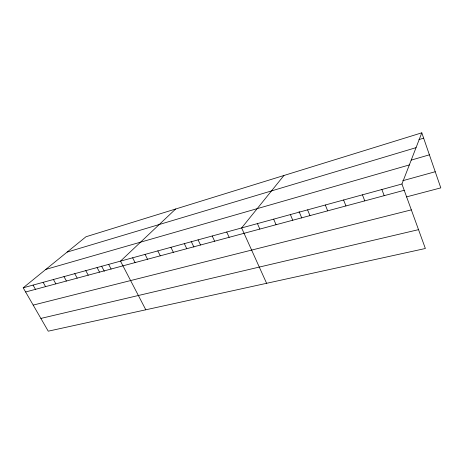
<?xml version="1.0" encoding="UTF-8"?>
<svg xmlns="http://www.w3.org/2000/svg" width="464" height="464" viewBox="0 0 464 464"><rect width="100%" height="100%" fill="white"/><g stroke="black" fill="none" stroke-linecap="round" stroke-linejoin="round"><path stroke-width="0.7" d="M401.934 184.005L421.805 132.82L85.979 236.756L23.2 287.796L48.244 331.18L425.366 248.495L401.934 184.005L23.2 287.796M283.945 175.485L241.628 227.94L266.609 283.307M175.665 208.997L120.495 261.133L145.806 309.79M418.911 139.6L423.649 138.156M67.1 252.103L416.051 147.651M411.185 160.121L429.397 154.825M45.843 269.387L409.347 164.923M402.764 180.705L435.232 171.732M25.619 291.989L404.219 190.286M406.377 196.927L440.8 187.874L421.805 132.82M33.188 305.097L411.33 209.867M40.878 318.42L418.522 229.657M33.054 285.099L35.479 289.339M43.129 282.338L45.559 286.63M53.435 279.514L55.866 283.864M63.974 276.625L66.41 281.027M74.756 273.673L77.192 278.133M85.788 270.645L88.23 275.169M97.086 267.548L99.528 272.13M101.599 266.162L104.307 271.266M108.651 264.381L111.099 269.027M132.634 257.81L135.082 262.583M145.075 254.4L147.523 259.243M157.824 250.902L160.277 255.815M170.903 247.324L173.35 252.3M184.318 243.646L186.76 248.698M191.18 241.361L193.923 247.074M198.082 239.871L200.523 245.004M212.21 236.002L214.646 241.21M226.722 232.023L229.152 237.313M257.416 223.613L259.828 229.071M273.656 219.165L276.057 224.715M290.371 214.583L292.767 220.226M299.054 211.538L301.762 217.987M307.586 209.861L309.964 215.603M325.316 205.007L327.683 210.847M343.592 199.996L345.941 205.941M362.436 194.834L364.762 200.883M381.872 189.503L384.18 195.669"/></g></svg>
